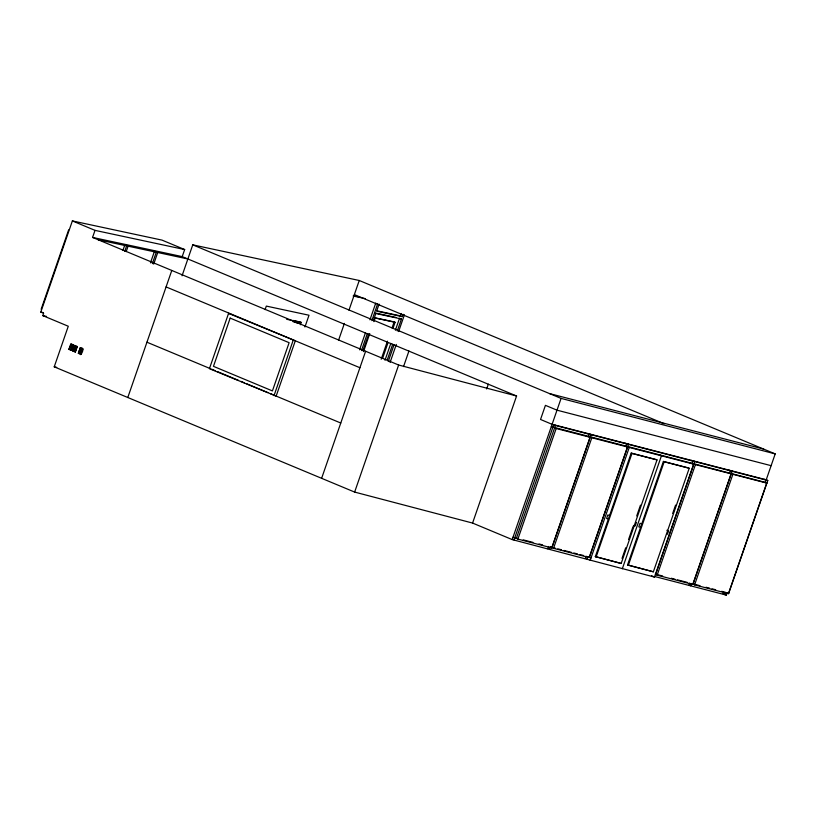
<?xml version="1.0" encoding="UTF-8"?>
<svg xmlns="http://www.w3.org/2000/svg" width="816" height="816" viewBox="0 0 816 816"><rect width="100%" height="100%" fill="white"/><g stroke="black" fill="none" stroke-linecap="round" stroke-linejoin="round"><path stroke-width="1.22" d="M74.766 350.227L74.154 349.972L74.409 349.064M74.939 348.269L74.888 347.259L75.949 347.494L75.113 347.749C74.582 347.412 76.786 347.157 74.664 347.575M79.978 352.43L80.447 352.369M81.539 350.441C79.417 348.575 81.794 351.655 80.264 350.197M80.325 351.502L80.529 352.247M81.11 349.809L81.427 350.38C81.651 348.575 82.141 351.196 81.07 350.982C78.683 350.39 82.222 348.136 81.243 350.339L80.774 349.544L81.498 349.891M74.97 350.319C76.745 349.391 73.471 347.953 74.001 350.033M74.654 347.565L75.388 348.432M74.001 349.503L74.776 349.666M41.147 309.264L68.646 229.857M691.376 460.377L692.917 461.091L692.111 463.437L693.651 464.141L654.544 577.085L512.193 539.58L472.576 523.066L354.634 492.079L54.223 366.833L68.279 326.247L42.82 315.629L43.625 313.283L40.8 312.1L72.369 220.922L162.017 240.118L184.661 249.553L182.213 256.612L92.565 237.425L95.013 230.367L184.661 249.553M68.901 349.391L70.829 343.822L73.44 344.903L71.512 350.482L68.901 349.391L71.145 344.24L73.471 344.964M71.533 350.482L73.246 345.168M72.706 350.972L74.603 345.392L77.214 346.484L75.286 352.053L72.675 350.962L74.633 345.403M74.236 349.401L74.623 349.483M74.154 349.126L75.327 349.289L75.143 349.819L74.491 348.983L75.419 349.166L74.501 348.799M74.593 349.921L74.011 350.023M74.674 349.656L74.776 349.105M74.511 349.738L74.735 349.166M74.827 348.361L75.419 348.442L75.582 347.341M75.225 347.106L74.929 347.708L75.766 347.453M75.286 352.053L77.245 346.535M80.947 354.409L78.336 353.328L80.264 347.749C87.924 347.126 75.592 362.702 82.875 348.84M78.336 353.328L80.264 347.749M80.335 352.012L80.437 351.461L80.509 352.053M80.743 350.666L81.427 350.38L80.906 350.044M80.957 350.217L81.059 349.666M81.131 350.258L81.019 349.738M80.621 352.135C79.815 349.87 80.101 353.552 79.815 352.328M80.804 352.481L80.968 351.696L79.968 351.859L80.804 352.175L80.927 351.574M122.89 250.512L124.552 245.698M124.777 251.297L126.857 245.279M126.194 251.603L128.285 245.585M150.45 262.874L154.622 250.838M152.337 263.66L156.509 251.634M153.714 264.109L157.865 252.113M127.796 397.504L171.788 270.453M182.05 275.788L192.76 244.851L359.244 280.49L775.2 453.9L766.234 479.788L767.785 480.491L728.678 593.426L726.883 592.967L728.433 593.671L766.724 483.082L765.173 482.378L765.989 480.022L764.449 479.318M228.562 313.405L209.416 368.689L276.165 396.086L295.31 340.792L228.562 313.405L230.704 313.854M265.098 309.621L266.322 306.092L309.009 315.231L304.939 326.992M274.023 395.627L293.168 340.333M300.359 324.748L301.175 322.402L300.237 322.004M338.589 340.16L344.403 323.381M348.962 310.192L359.244 280.49M359.56 349.809L365.374 333.03M369.944 319.841L375.758 303.052M361.447 350.594L367.261 333.815M371.831 320.627L377.645 303.838M362.926 350.747L368.75 333.928M373.33 320.719L375.819 313.507L401.431 318.995L397.28 331M379.083 304.093L376.635 311.151L402.247 316.639L403.063 314.282M363.528 351.604L369.75 333.622M373.901 321.637L375.156 318.036L395.077 322.3L392.996 328.297M321.626 478.309L365.619 351.257M381.205 359.224L387.457 341.17M392.047 327.93L394.128 321.902L395.077 322.3M382.622 358.275L388.018 342.679M384.989 360.254L390.813 343.434M395.393 330.215L399.544 318.199L401.431 318.995M377.186 310.886L400.36 315.853L401.176 313.497M387.294 359.836L392.7 344.219M388.243 361.508L394.046 344.729M398.616 331.551L404.43 314.762M390.079 362.437L396.311 344.434M354.634 492.079L398.636 365.017L516.579 396.005L472.576 523.066M403.543 366.598L408.938 351.002M486.673 388.967L488.335 384.173M512.193 539.58L561.082 398.402L775.2 453.9M513.988 540.039L553.656 424.993L540.539 419.465L545.425 405.348L557.002 410.173L771.13 465.671M587.755 433.52L589.305 434.234L588.489 436.58L590.029 437.284L551.738 547.873L517.885 539.101L556.175 428.512L554.635 427.808M547.832 548.811L548.648 546.465M549.627 549.28L550.443 546.924M625.189 443.231L626.729 443.935L625.913 446.281L627.463 446.984L589.172 557.573L553.523 548.332L551.983 547.628L591.09 434.693L589.55 433.99M553.523 548.332L591.824 437.753L590.274 437.05M585.266 558.521L586.082 556.165M587.051 558.98L587.867 556.624M590.957 558.032L589.417 557.328L628.524 444.394L626.974 443.69M590.141 560.388L629.248 447.454L627.708 446.75M595.354 556.614L631.196 453.084L656.248 459.571L657.013 459.928L621.17 563.458L595.354 556.614L621.17 563.458M596.119 556.961L631.972 453.441L631.196 453.084M622.027 558.399L625.688 547.811M628.544 539.57L633.022 526.636M636.725 515.936L640.468 505.145M636.439 522.393L635.215 525.922L633.43 525.453M622.343 568.732L661.45 455.797L659.909 455.093M627.545 564.958L663.398 461.428L688.439 467.925L689.214 468.272L653.361 571.802L627.545 564.958L653.361 571.802M628.32 565.304L664.173 461.785L663.398 461.428M672.67 513.488L675.577 505.094M667.417 534.266L668.641 530.737L666.856 530.278M728.81 470.087L730.351 470.791L729.535 473.137L731.085 473.841L692.784 584.429L657.145 575.188L695.436 464.61L693.896 463.906M688.888 585.378L689.704 583.022M690.673 585.837L691.489 583.481M728.433 593.671L694.579 584.888L732.87 474.31L731.33 473.606M724.526 594.609L725.342 592.253L721.711 591.314M654.473 576.453L726.311 595.078L727.127 592.722L728.678 593.426M81.447 350.309L80.519 349.962L80.876 349.462M81.488 350.564L80.437 350.533M75.021 348.065L75.766 348.014M75.5 348.595L75.929 347.545M74.786 350.441L75.307 349.34M79.978 351.298C78.387 352.084 82.722 353.287 80.325 351.196M75.041 347.065L76.072 347.463L75.409 348.646M98.226 239.782L187.874 258.968M353.665 295.749L359.693 297.034M353.134 296.014L365.201 298.595M375.156 312.977L395.893 317.424M375.452 317.914L394.128 321.902M292.964 320.443L299.023 321.749M286.63 319.28L301.175 322.402M293.097 321.739L300.053 323.422L295.239 322.391M40.8 312.1L43.289 312.63M42.82 315.629L46.553 316.435M74.307 349.503L75.164 349.748M80.896 351.492L80.152 351.166M80.988 351.655L79.825 351.727L80.825 352.104M54.223 366.833L56.712 367.363M549.505 393.577L763.623 449.075M552.116 424.289L766.234 479.788M553.656 424.993L767.785 480.491M766.969 482.837L551.3 426.635M556.175 428.512L590.029 437.284M591.824 437.753L627.463 446.984M629.248 447.454L693.651 464.141M695.436 464.61L731.085 473.841M732.87 474.31L766.724 483.082M631.972 453.441L657.013 459.928M664.173 461.785L689.214 468.272M609.603 515.437L607.818 514.967L606.594 518.497L608.389 518.966M641.804 523.78L640.019 523.321L638.795 526.85L640.58 527.309M517.211 538.315L513.009 537.224L516.344 538.397L555.451 425.452L553.901 424.748M523.26 539.886L532.93 542.385M538.978 543.956L542.609 544.894M551.667 547.24L555.359 548.199M557.818 548.842L561.5 549.79M563.958 550.433L571.333 552.34M573.791 552.983L577.473 553.931M579.931 554.574L583.624 555.523M655.289 574.097L662.663 576.014M671.262 578.238L674.954 579.197M677.413 579.839L687.245 582.379M692.702 583.797L699.955 585.674M705.993 587.245L709.624 588.183M712.042 588.815L715.673 589.754M551.983 547.628L550.198 547.169L551.738 547.873M589.417 557.328L587.622 556.869L589.172 557.573M354.358 294.607L664.275 423.81M400.36 315.853L402.247 316.639M374.207 317.638L375.156 318.036M192.76 244.851L561.082 398.402M182.213 256.612L516.579 396.005M72.369 220.922L95.013 230.367M92.565 237.425L398.636 365.017M166.087 286.926L359.917 367.73M146.941 342.21L210.375 368.659M211.548 369.148L215.077 370.617M217.423 371.596L238.568 380.409M240.924 381.388L244.443 382.867M246.789 383.846L267.934 392.659M270.29 393.638L340.772 423.025M722.986 593.691L726.311 595.078M74.929 345.872L77.02 346.739M80.59 348.228L82.681 349.095M80.784 349.36L81.702 349.727M74.154 349.972L74.797 350.237M74.042 350.125L74.97 350.462M69.462 349.217L71.563 350.135M73.236 350.788L75.327 351.706M78.887 353.144L81.008 354.113M730.595 470.546L732.136 471.25L693.029 584.185L694.579 584.888M693.172 460.846L694.712 461.55L655.605 574.484L657.145 575.188M691.244 583.726L692.784 584.429M651.454 575.668L654.544 577.085M514.794 537.693L517.885 539.101M70.492 347.004L69.88 348.769L71.492 349.432L72.104 347.667L70.492 347.004M71.206 344.944L70.594 346.708L72.206 347.381L72.818 345.617L71.206 344.944M230.173 318.107L213.466 366.343L272.422 390.915L289.119 342.689L230.173 318.107"/></g></svg>
